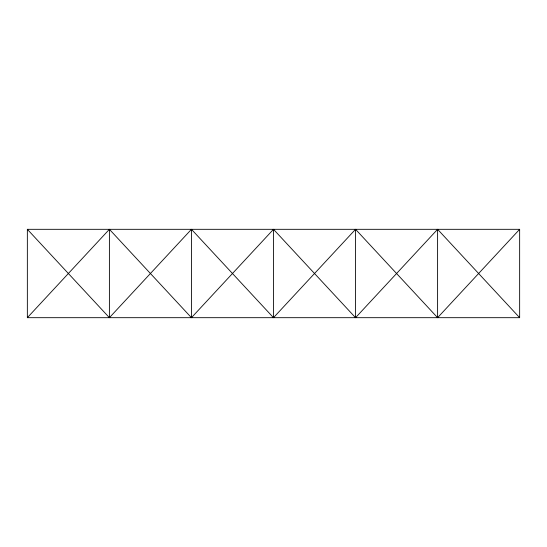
<?xml version="1.0" encoding="UTF-8"?>
<svg xmlns="http://www.w3.org/2000/svg" width="547" height="547" viewBox="0 0 547 547"><rect width="100%" height="100%" fill="white"/><g stroke="black" fill="none" stroke-linecap="round" stroke-linejoin="round"><path stroke-width="0.82" d="M27.35 317.684L109.4 229.316L191.45 317.684L273.5 229.316L355.55 317.684L437.6 229.316L519.65 317.684L27.35 317.684L27.35 229.316L519.65 229.316L519.65 317.684M27.35 229.316L109.4 317.684L191.45 229.316L273.5 317.684L355.55 229.316L437.6 317.684L519.65 229.316M437.6 229.316L437.6 317.684M355.55 229.316L355.55 317.684M273.5 229.316L273.5 317.684M191.45 229.316L191.45 317.684M109.4 229.316L109.4 317.684"/></g></svg>
